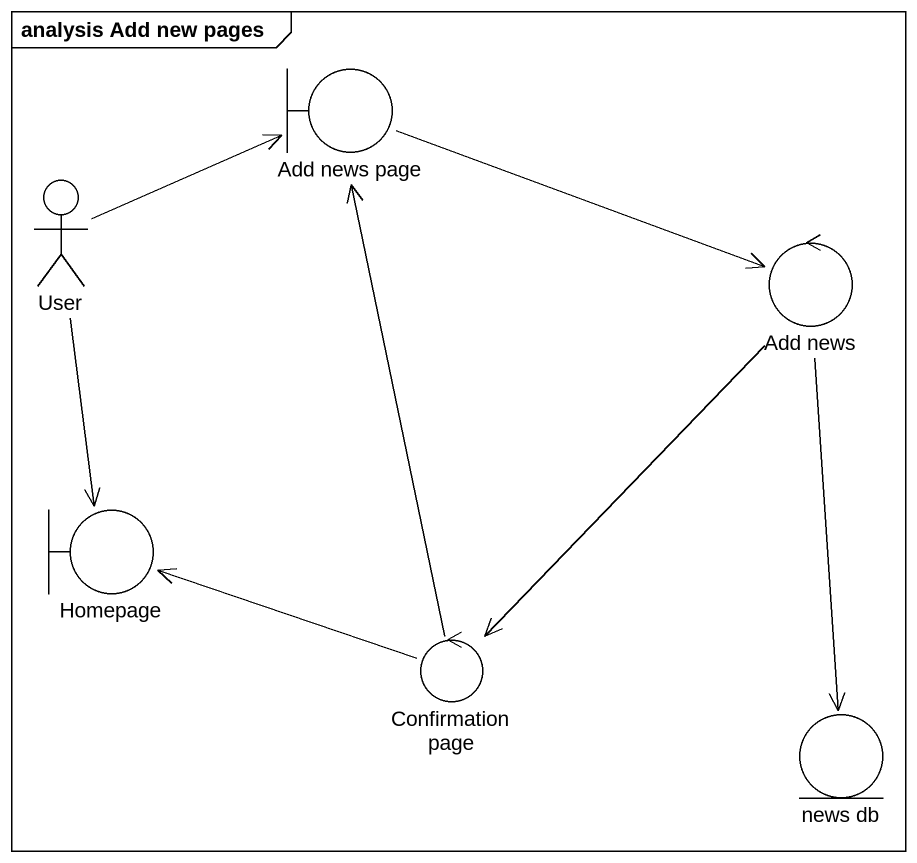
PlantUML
@startuml
mainframe analysis Add new pages
boundary "Add news page" as Add_news_page
actor User
control "Add news" as Add_news
boundary Homepage
control "Confirmation page" as Confirmation_page
entity "news db" as news_db
Add_news_page -right-> Add_news
User -right-> Add_news_page
User --> Homepage
Add_news --> Confirmation_page
Add_news --> news_db
Confirmation_page -up-> Add_news_page
Confirmation_page -left-> Homepage
@enduml
